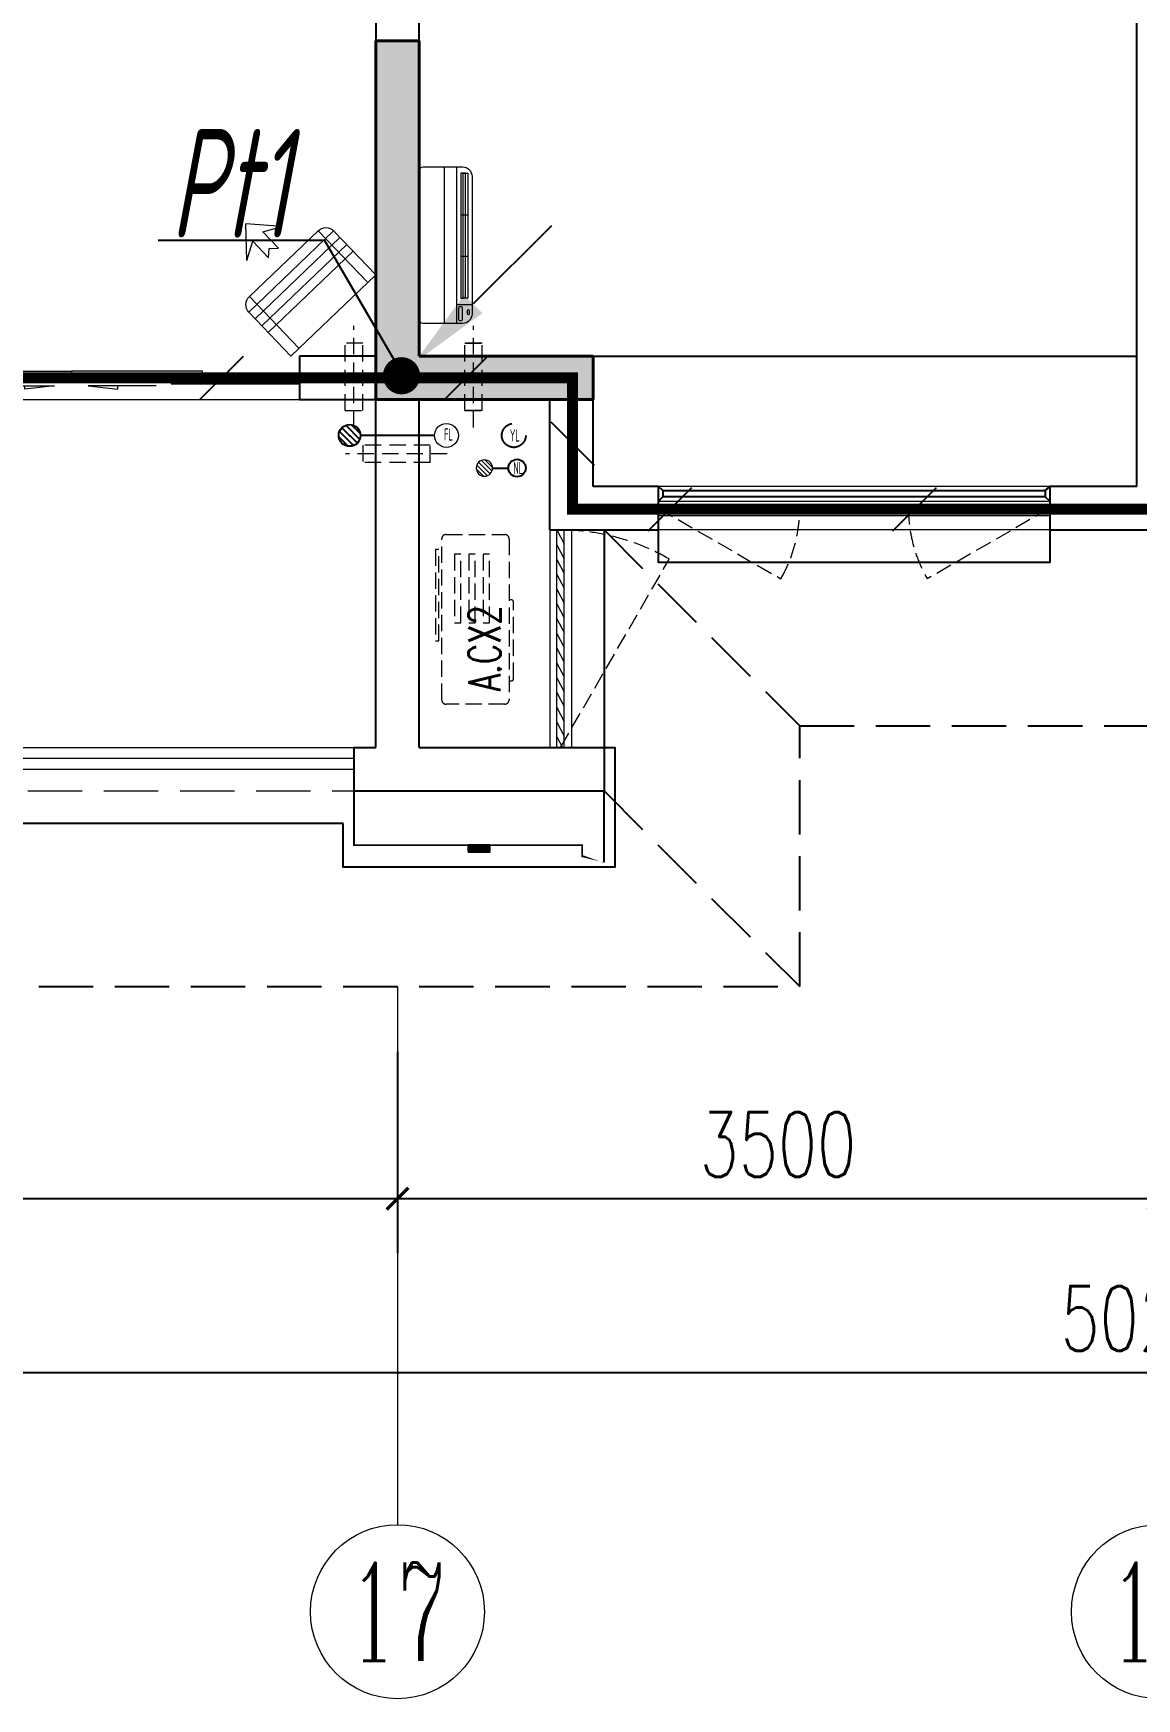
# Model space of a CAD drawing. Extents: x 3753737 to 4713801, y -857380 to 24339.
# Drawn here: x 4144838 to 4149913, y -780037 to -772378 of the extents above; entities that cross this region are included whole.
import ezdxf
from ezdxf.enums import TextEntityAlignment as Align

# ---------------------------------------------------------------- set-up
doc = ezdxf.new("R2010")
doc.units = 0
doc.header["$LTSCALE"] = 1000
doc.header["$MEASUREMENT"] = 0
for name, pattern in [('CENTER2', [1.125, 0.75, -0.125, 0.125, -0.125]), ('DASH', [0.35, 0.25, -0.1]), ('HIDDEN', [0.375, 0.25, -0.125])]:
    doc.linetypes.add(name, pattern=pattern)
doc.layers.get('0').update_dxf_attribs({"linetype": 'CONTINUOUS'})
doc.layers.get('Defpoints').update_dxf_attribs({"linetype": 'CONTINUOUS'})
for name, color, linetype in [('!!电气', 1, 'CONTINUOUS'), ('3-栏杆1', 252, 'CONTINUOUS'), ('3.5方案汇报，与郭总、侯月琴确定户型_t8$0$2020.03.04 -1安徽标准化洋房户型(UA）_t8_t8$0$看线', 154, 'CONTINUOUS'), ('DIM-照明', 7, 'CONTINUOUS'), ('LVTRY', 252, 'CONTINUOUS'), ('LWIRE', 4, 'CONTINUOUS'), ('SHTLN', 4, 'CONTINUOUS'), ('VPIPE-凝结', 150, 'CONTINUOUS'), ('VPIPE-雨水', 4, 'DASH'), ('WALL', 252, 'CONTINUOUS'), ('WIRE-接地', 2, 'CONTINUOUS'), ('卫生间', 6, 'CONTINUOUS'), ('看线', 185, 'CONTINUOUS'), ('立面', 73, 'CONTINUOUS'), ('铝合金', 144, 'CONTINUOUS')]:
    doc.layers.add(name, color=color, linetype=linetype)
for name, color, linetype, lineweight in [('AXIS', 114, 'CONTINUOUS', 20), ('AXIS_TEXT', 7, 'CONTINUOUS', 20), ('COLUMN', 252, 'CONTINUOUS', 40), ('EQUIP_地漏', 7, 'CONTINUOUS', 18), ('PUB_HATCH', 8, 'CONTINUOUS', 9), ('PUB_TEXT', 7, 'CONTINUOUS', 20), ('VPIPE-废水', 31, 'TG_F', 18), ('WINDOW', 146, 'CONTINUOUS', 20), ('平面-栏杆', 56, 'CONTINUOUS', 15), ('平面-看线', 252, 'CONTINUOUS', 15), ('平面-空调室内机', 176, 'CONTINUOUS', 9), ('平面-空调预留孔', 252, 'CONTINUOUS', 15)]:
    doc.layers.add(name, color=color, linetype=linetype, lineweight=lineweight)
doc.styles.add('_TCH_AXIS', font='COMPLEX', dxfattribs={"bigfont": 'GBCBIG'})
doc.styles.add('_TCH_DIM', font='SIMPLEX', dxfattribs={"bigfont": 'GBCBIG'})
doc.styles.add('_TCH_DIM_T3', font='SIMPLEX.shx', dxfattribs={"width": 0.7058823529411765, "bigfont": 'GBCBIG.shx'})
doc.styles.add('COMPLEX', font='COMPLEX')
doc.styles.add('HZTXT', font='gbeitc.shx', dxfattribs={"width": 0.8, "height": 400, "bigfont": 'hztxt.shx'})
doc.styles.get("Standard").update_dxf_attribs({"font": 'gbenor.shx', "bigfont": 'gbcbig.shx'})
doc.styles.add('TG_LINETYPE', font='SIMPLEX', dxfattribs={"width": 0.8, "height": 3, "bigfont": 'HZTXT'})
doc.linetypes.add('TG_F', pattern='A,2,-0.3,["F",TG_LINETYPE,S=0.1,R=0,X=-0.23,Y=-0.15],0', length=2.3)
doc.dimstyles.new('_TCH_ARCH&&100', dxfattribs={"dimtxt": 297.5, "dimasz": 100, "dimexe": 250, "dimexo": 300, "dimgap": 100, "dimtad": 1, "dimdec": 0, "dimzin": 0, "dimdsep": 46, "dimtxsty": '_TCH_DIM_T3', "dimblk": 'ARCHTICK', "dimcen": 0.09, "dimclrt": 7, "dimazin": 2, "dimtfac": 1, "dimtdec": 0, "dimtix": 1, "dimtmove": 2, "dimatfit": 3, "dimfxl": 1, "dimtolj": 1, "dimtzin": 0, "dimarcsym": 0})

# ---------------------------------------------------------------- blocks, each defined once
blk = doc.blocks.new('GFDGFSDFGD')
at = {"layer": 'PUB_HATCH'}
blk.add_hatch(color=256, dxfattribs=at).paths.add_polyline_path([(443016.5668361224, 365523.7242152719), (443016.5668361224, 365723.7242152719), (442216.5679624286, 365723.7242152694), (442216.5679636151, 367173.7241577404), (442016.5679636151, 367173.7241577404), (442016.5679624286, 365523.7242152694)])
at = {"layer": 'COLUMN', "color": 252}
for p, q in [((442216.5679636151, 367173.7241577404), (442016.5679636151, 367173.7241577404)), ((442016.5679636151, 367173.7241577404), (442016.5679624286, 365523.7242152694)), ((442216.5679624286, 365723.7242152694), (442216.5679636151, 367173.7241577404)), ((443016.5668361224, 365723.7242152719), (442216.5679624286, 365723.7242152694)), ((443016.5668361224, 365523.7242152719), (443016.5668361224, 365723.7242152719)), ((442016.5679624286, 365523.7242152694), (443016.5668361224, 365523.7242152719))]:
    blk.add_line(p, q, dxfattribs=at)
blk = doc.blocks.new('dongkong')
at = {"layer": '平面-空调预留孔', "color": 8, "linetype": 'HIDDEN', "ltscale": 0.3}
for p, q in [((-603796.0415180789, 210899.900060961), (-603796.0415180789, 210431.4859232727)), ((-603836.0415180789, 210820.9630630909), (-603836.0415180789, 210510.8096162414)), ((-603836.0415180789, 210820.9630630909), (-603756.0415180789, 210820.9630630909)), ((-603756.0415180789, 210820.9630630909), (-603756.0415180789, 210510.8096162414))]:
    blk.add_line(p, q, dxfattribs=at)
blk.add_lwpolyline([(-603756.0415180789, 210510.8096162414), (-603836.0415180789, 210510.8096162414)], dxfattribs=at)
blk = doc.blocks.new('A$C001338C2')
at = {"color": 8}
for p, q in [((844.9999883423079, 303.6000072514144), (54.99998834231155, 303.6000543390692)), ((109.0525457565491, 214.7673082745569), (109.0525510513944, 303.6000511174025)), ((-1.49359439092e-05, 248.6000576173246), (-2.84423585981e-05, 22.0000576172315)), ((899.9999715576414, 22.00000397306576), (899.9999850640525, 248.6000039731589)), ((21.99997024633922, 5.63059293199e-05), (877.9999702463392, 5.2843679441e-06))]:
    blk.add_line(p, q, dxfattribs=at)
at = {"color": 8, "lineweight": 5}
for p, q in [((899.9999830474662, 214.7672611304297), (-1.69525337697e-05, 214.7673147745954)), ((864.5756734352908, 278.6904651548975), (144.4768629888749, 278.6905080761171)), ((144.4768629888749, 278.6905080761171), (144.4768622188567, 265.7722729386405)), ((387.0097734353949, 278.6904936200444), (144.4768629888749, 278.6905080761171)), ((144.4768629888749, 278.6905080761171), (144.4768614488676, 252.8539829386973)), ((144.4768622188567, 265.7722729386405), (864.5756726653053, 265.772230017421)), ((144.4768606789075, 239.9356929386377), (144.4768614488676, 252.8539829386973)), ((144.4768614488676, 252.8539829386973), (864.5756718953162, 252.8539400174777)), ((864.5756711253525, 239.9356500174181), (144.4768606789075, 239.9356929386377)), ((387.0097711254275, 239.935678482565), (387.0097734353949, 278.6904936200444)), ((622.04272112545, 239.935664473509), (387.0097711254275, 239.935678482565)), ((864.5756734352908, 278.6904651548975), (622.0427234354138, 278.6904796109884)), ((622.0427234354138, 278.6904796109884), (622.04272112545, 239.935664473509)), ((864.5756718953162, 252.8539400174777), (864.5756734352908, 278.6904651548975)), ((864.5756726653053, 265.772230017421), (864.5756711253525, 239.9356500174181)), ((899.9999787804518, 143.1781611304468), (-2.12195482163e-05, 143.1782147746126))]:
    blk.add_line(p, q, dxfattribs=at)
at = {"color": 8}
for points in [[(73.08482630450817, 275.0144977724194), (56.77886350143308, 275.0144987443309, -0.414213562373095), (51.27886382925863, 280.5144990721565), (51.27886400034913, 283.3844664433818, -0.414213562373095), (56.77886432817468, 288.8844661155563), (73.08482713124977, 288.8844651436448, -0.4142135623732024), (78.58482680342422, 283.3844648158192), (78.58482663233372, 280.5144974445939, -0.414213562373095)], [(89.24090579471158, 226.3562818807586), (22.19125331861505, 226.3562858772129, -0.414213562372504), (16.6912536464406, 231.8562862050385), (16.69125431894281, 243.1390318179401, -0.414213562373095), (22.19125464676836, 248.6390314901146), (89.24090712286488, 248.6390274936603, -0.414213562373095), (94.74090679503934, 243.1390271658347), (94.74090612253713, 231.8562815529331, -0.414213562373095)]]:
    blk.add_lwpolyline(points, format="xyb", close=True, dxfattribs=at)
for centre, radius, start, end in [((54.99998506405609, 248.6000543390692), 55.0000000000001, 89.99999658490542, 179.9999965849054), ((844.9999850640525, 248.6000072514144), 55.0000000000001, 359.9999965849054, 89.99999658490542), ((21.9999715576414, 22.00005630592932), 22.00000000000004, 179.9999965849054, 269.9999965849054), ((877.9999715576414, 22.00000528436794), 22.00000000000004, 269.9999965849054, 359.9999965849054)]:
    blk.add_arc(centre, radius, start, end, dxfattribs=at)
blk = doc.blocks.new('$lvtry$00000171')
for p, q in [((-74.24621202462731, 10.60660171788186), (-10.60660171788186, 74.24621202462731)), ((-69.81875867368217, -27.39235180270043), (27.39235180242758, 69.81875867368217)), ((-53.03300858900184, -53.03300858886359), (53.03300858900184, 53.03300858886359)), ((-27.39235180242758, -69.81875867368217), (69.81875867368217, 27.39235180270043)), ((10.60660171788186, -74.24621202462731), (74.24621202462731, -10.60660171788186))]:
    blk.add_line(p, q)
blk.add_circle((0, 0), 75)
blk.add_point((0, 0))
blk = doc.blocks.new('$TwtSys$00000141')
at = {"color": 252}
for p, q in [((-47.09803151780761, 3.836055847277748), (-5.041545145413693, 45.89254221967349)), ((-47.09803151780761, 3.836055847277748), (-5.041545145413693, 45.89254221967349)), ((-43.60958444554853, -17.52724007043071), (17.52724007042889, 43.60958444554853)), ((-43.60958444554853, -17.52724007043071), (17.52724007042889, 43.60958444554853)), ((-33.23401871576607, -33.23401871577153), (33.23401871576607, 33.23401871576425)), ((-33.23401871576607, -33.23401871576971), (33.23401871576607, 33.23401871576425)), ((-16.17805684451741, -43.53063328177632), (43.79137317708955, 16.43879673983065)), ((-16.17805684451741, -43.53063328177632), (43.79137317708955, 16.43879673983247)), ((5.715553844029273, -46.12975947626182), (46.12974035062325, -5.715572969671484)), ((5.715553844029273, -46.12975947626182), (46.12974035062325, -5.715572969671484))]:
    blk.add_line(p, q, dxfattribs=at)
blk.add_circle((0, -1.818989403545856e-12), 47, dxfattribs=at)
blk.add_circle((0, -1.818989403545856e-12), 47, dxfattribs=at)
blk = doc.blocks.new('A$C148B7D8E')
at = {"layer": '卫生间', "color": 252, "linetype": 'DASH'}
for p, q in [((22550.00001177914, 2.256128937005997e-07), (23449.9999782659, -899.9999998953426)), ((22549.99997477146, -1199.999990658369), (23449.99997818546, -2099.999804583029))]:
    blk.add_line(p, q, dxfattribs=at)
blk.add_lwpolyline([(16100.0017727029, 13999.99896146997), (16100.00177205505, 15399.99869960139), (7700.000186217541, 15399.9987034885), (7700.00259226287, 10799.99731380143), (7300.000010908523, 10799.99611648254), (7300.000007618219, 10000.0000001312), (900.0000073142583, 10000.00000001432), (900.000007365481, 9000.024217333877), (-899.9999926876626, 9000.024321453297), (-899.9999969094642, -900.0000000767177), (1750.000030706404, -899.999999850872), (1750.000019971107, -2099.999998709653), (23449.99997818546, -2099.999804583029), (23449.9999782659, -899.9999998953426), (25100.00000309735, -900.0000000060536)], dxfattribs=at)
blk = doc.blocks.new('fergve')
at = {"layer": '平面-空调预留孔', "color": 8, "linetype": 'DASH', "ltscale": 0.3}
for p, q in [((119062.717304058, 54987.64907498009), (119062.717304058, 54977.64907498009)), ((119072.717304058, 54967.64907498009), (119425.5529723145, 54967.64907498009)), ((119435.5529723145, 54977.64907498009), (119435.5529723145, 54987.64907498009))]:
    blk.add_line(p, q, dxfattribs=at)
for points in [[(119666.6522452464, 55326.75839339898), (119246.8340998819, 55326.75839339898), (119246.8340998819, 55311.64433774215), (119666.6522452464, 55311.64433774215)], [(119645.4876140846, 55239.18252008365), (119329.9588134751, 55239.18252008365), (119329.9588134751, 55210.21092074577), (119645.4876140846, 55210.21092074577)], [(119645.4876140846, 55173.38063160962), (119329.9588134751, 55173.38063160962), (119329.9588134751, 55144.40903227197), (119645.4876140846, 55144.40903227197)], [(119645.4876140846, 55107.57874313582), (119329.9588134751, 55107.57874313582), (119329.9588134751, 55078.60714379794), (119645.4876140846, 55078.60714379794)]]:
    blk.add_lwpolyline(points, close=True, dxfattribs=at)
blk.add_lwpolyline([(119715.8642389868, 54987.64907498032), (118975.8642389868, 54987.64907498009, -0.414213562373517), (118955.8642389868, 55007.64907498009), (118955.8642389873, 55277.64907498009, -0.414213562372746), (118975.8642389873, 55297.64907498009), (119715.8642389864, 55297.64907498009, -0.4142135623727947), (119735.8642389864, 55277.64907498009), (119735.8642389868, 55007.64907498055, -0.4142135623733224)], format="xyb", close=True, dxfattribs=at)
for centre, start, end in [((119072.717304058, 54977.64907498009), 180, 270), ((119425.5529723145, 54977.64907498009), 270, 0)]:
    blk.add_arc(centre, 10, start, end, dxfattribs=at)
at = {"layer": '平面-空调预留孔', "color": 8, "linetype": 'DASH', "ltscale": 0.3, "style": '_TCH_DIM', "width": 0.7058823529411765}
blk.add_text('A.CX2', height=146.88, dxfattribs=at).set_placement((119015.260064729, 55027.2738646582))
blk = doc.blocks.new('dasdasf1sa2f31as32f')
at = {"color": 8}
for p, q in [((-116.0333029678441, 585.5764855154375), (43.31421442719875, 640.474787555806)), ((82.68419507401995, 476.5984332799144), (43.31421442719875, 640.474787555806)), ((-22.77745136787416, 585.5073602304651), (-116.0333029678441, 585.5764855154375)), ((-22.77745136787416, 585.5073602304651), (-73.37246493535349, 493.2492008739632)), ((32.42647185805254, 555.0730752506729), (-18.10105440387269, 462.9379765309382)), ((82.68419507401995, 476.5984332799144), (32.42647185805254, 555.0730752506729)), ((-473.4737950866693, 259.6563084750783), (-339.4594785901136, 504.0265200089943)), ((-269.8119794043596, 524.3392218776735), (-427.6640969782602, 236.5016507070477)), ((114.6759563127998, 208.4019676803059), (-359.0953820513678, 468.2211672088001)), ((134.6253530689864, 245.484414406435), (-338.8351731522707, 505.1322360634172)), ((-269.8119794043596, 524.3392218776735), (113.7016146283713, 314.0177107195245)), ((-31.30690161697567, 504.4059078391083), (-73.37246493535349, 493.2492008739632)), ((-18.10105440387269, 462.9379765309382), (-31.30690161697567, 504.4059078391083)), ((72.34237424354069, 131.9136772763986), (-401.1422099253978, 391.5503122554119)), ((92.58920825674431, 168.8330396253091), (-380.8957810040447, 428.4689359338913)), ((113.7016146283713, 314.0177107195245), (-44.1505029455293, 26.18013954889921)), ((0, 0), (-473.4737950866693, 259.6563084750783)), ((134.0143164967885, 244.3702115339634), (0, 0))]:
    blk.add_line(p, q, dxfattribs=at)
for centre, radius, start, end in [((-294.4793780628825, 479.3591213504569), 51.30000000018548, 61.25933126190097, 151.2593312616622), ((89.03421596984845, 269.0376101925353), 51.29999999996637, 331.2593312598987, 61.25933126186338)]:
    blk.add_arc(centre, radius, start, end, dxfattribs=at)
blk = doc.blocks.new('GDGDRGDGDRGDR')
at = {"layer": '平面-空调室内机', "ltscale": 0.3, "xscale": -1}
for p, rotation in [((1045712.620233924, 653502.8964389145), 180), ((231445.8857243957, 1046278.127469567), 270)]:
    blk.add_blockref('dongkong', p, dxfattribs=dict(at, rotation=rotation))
at = {"layer": '平面-空调预留孔', "xscale": -1, "rotation": 15.00000000331026}
blk.add_blockref('dasdasf1sa2f31as32f', (441626.3347282852, 442932.0865610932), dxfattribs=at)
at = {"layer": '平面-空调预留孔', "rotation": 90}
blk.add_blockref('fergve', (497617.7244145183, 322375.2892448572), dxfattribs=at)
blk = doc.blocks.new('_ArchTick')
at = {"color": 0, "linetype": 'ByBlock', "const_width": 0.15}
blk.add_lwpolyline([(-0.5, -0.5), (0.5, 0.5)], dxfattribs=at)
blk = doc.blocks.new('*D386')
at = {"layer": 'AXIS', "color": 0, "lineweight": -2, "transparency": 16777216}
for p, q in [((-100.0000089830717, -1299.941953737871), (-100.0000089830718, -3024.941953738104)), ((50099.98685863242, -1299.941953737871), (50099.98685863242, -3024.941953738104)), ((-100.0000089830718, -2774.941953738104), (50099.98685863242, -2774.941953738104))]:
    blk.add_line(p, q, dxfattribs=at)
at = {"layer": 'Defpoints', "color": 0, "transparency": 16777216}
for p in [(-100.0000089830717, -999.941953737871), (50099.98685863242, -999.941953737871), (50099.98685863242, -2774.941953738104)]:
    blk.add_point(p, dxfattribs=at)
at = {"layer": 'AXIS', "color": 0, "lineweight": -2, "transparency": 16777216, "xscale": 100, "yscale": 100, "zscale": 100, "rotation": 180}
blk.add_blockref('_ArchTick', (-100.0000089830718, -2774.941953738104), dxfattribs=at)
at = {"layer": 'AXIS', "color": 0, "lineweight": -2, "transparency": 16777216, "xscale": 100, "yscale": 100, "zscale": 100}
blk.add_blockref('_ArchTick', (50099.98685863242, -2774.941953738104), dxfattribs=at)
at = {"layer": 'AXIS', "color": 7, "transparency": 16777216, "insert": (24999.99342482467, -2526.191953738104), "char_height": 297.5, "attachment_point": 5, "style": '_TCH_DIM_T3'}
blk.add_mtext('\\A1;50200', dxfattribs=at)
blk = doc.blocks.new('*D392')
at = {"layer": 'AXIS', "color": 0, "lineweight": -2, "transparency": 16777216}
for p, q in [((15700.0083337063, -1299.941953737871), (15700.0083337063, -2224.941953738104)), ((21499.99343437515, -1299.941953737871), (21499.99343437515, -2224.941953738104)), ((15700.0083337063, -1974.941953738104), (21499.99343437515, -1974.941953738104))]:
    blk.add_line(p, q, dxfattribs=at)
at = {"layer": 'Defpoints', "color": 0, "transparency": 16777216}
for p in [(15700.0083337063, -999.9419537378708), (21499.99343437515, -999.9419537378708), (21499.99343437515, -1974.941953738104)]:
    blk.add_point(p, dxfattribs=at)
at = {"layer": 'AXIS', "color": 0, "lineweight": -2, "transparency": 16777216, "xscale": 100, "yscale": 100, "zscale": 100, "rotation": 180}
blk.add_blockref('_ArchTick', (15700.0083337063, -1974.941953738104), dxfattribs=at)
at = {"layer": 'AXIS', "color": 0, "lineweight": -2, "transparency": 16777216, "xscale": 100, "yscale": 100, "zscale": 100}
blk.add_blockref('_ArchTick', (21499.99343437515, -1974.941953738104), dxfattribs=at)
at = {"layer": 'AXIS', "color": 7, "transparency": 16777216, "insert": (18600.00088404072, -1726.191953738104), "char_height": 297.5, "attachment_point": 5, "style": '_TCH_DIM_T3'}
blk.add_mtext('\\A1;5800', dxfattribs=at)
blk = doc.blocks.new('*D393')
at = {"layer": 'AXIS', "color": 0, "lineweight": -2, "transparency": 16777216}
for p, q in [((21499.99343437515, -1299.941953737871), (21499.99343437515, -2224.941953738104)), ((24999.99342482397, -1299.941953737871), (24999.99342482397, -2224.941953738104)), ((21499.99343437515, -1974.941953738104), (24999.99342482397, -1974.941953738104))]:
    blk.add_line(p, q, dxfattribs=at)
at = {"layer": 'Defpoints', "color": 0, "transparency": 16777216}
for p in [(21499.99343437515, -999.9419537378708), (24999.99342482397, -999.9419537378708), (24999.99342482397, -1974.941953738104)]:
    blk.add_point(p, dxfattribs=at)
at = {"layer": 'AXIS', "color": 0, "lineweight": -2, "transparency": 16777216, "xscale": 100, "yscale": 100, "zscale": 100, "rotation": 180}
blk.add_blockref('_ArchTick', (21499.99343437515, -1974.941953738104), dxfattribs=at)
at = {"layer": 'AXIS', "color": 0, "lineweight": -2, "transparency": 16777216, "xscale": 100, "yscale": 100, "zscale": 100}
blk.add_blockref('_ArchTick', (24999.99342482397, -1974.941953738104), dxfattribs=at)
at = {"layer": 'AXIS', "color": 7, "transparency": 16777216, "insert": (23249.99342959956, -1726.191953738104), "char_height": 297.5, "attachment_point": 5, "style": '_TCH_DIM_T3'}
blk.add_mtext('\\A1;3500', dxfattribs=at)
blk = doc.blocks.new('_AXISO')
blk.add_circle((0, 0), 0.5)
at = {"layer": 'AXIS_TEXT', "style": 'COMPLEX', "width": 1.041666666666667}
blk.add_attdef('A', text='', height=0.56, dxfattribs=at).set_placement((-0.25, -0.28), (0.25, -0.28), align=Align.FIT)
blk = doc.blocks.new('$DorLib2D$00000138')
at = {"color": 0, "linetype": 'Continuous'}
for p, q in [((-0.2875000000003638, -2.13e-14), (-0.2875000000003638, 0.1537753792110692)), ((-0.2875000000003638, 0.1537753792110692), (0, 0.1537753792110692)), ((0, 0.1537753792110976), (0, 7.1e-15)), ((0.2875000000003638, 0.1537753792110692), (0, 0.1537753792110692)), ((0.2875000000003638, -2.13e-14), (0.2875000000003638, 0.1537753792110692)), ((-0.5, -0.139864741756405), (-0.5, -2.13e-14)), ((-0.5, -2.13e-14), (-0.21875, -2.13e-14)), ((0, -2.13e-14), (-0.2875000000003638, -2.13e-14)), ((-0.21875, -2.13e-14), (-0.21875, -0.139864741756405)), ((0, -2.13e-14), (0.2875000000003638, -2.13e-14)), ((0.21875, -2.13e-14), (0.21875, -0.139864741756405)), ((0.5, -2.13e-14), (0.21875, -2.13e-14)), ((0.5, -2.13e-14), (0.5, -0.194552241756405)), ((0.5, -0.139864741756405), (0.5, -2.13e-14)), ((-0.21875, -0.139864741756405), (-0.5, -0.139864741756405)), ((0.21875, -0.139864741756405), (0.5, -0.139864741756405)), ((-0.1856715078083653, -0.1859990653694013), (-0.0370241864184209, -0.1859990653694013)), ((-0.0370241864184209, -0.1859990653694013), (-0.101855674160106, -0.2582593850092678)), ((-0.101855674160106, -0.2582593850092678), (-0.101855674160106, -0.1859990653694013)), ((0.1856715078083653, -0.1859990653694013), (0.0370241864184209, -0.1859990653694013)), ((0.0370241864184209, -0.1859990653694013), (0.101855674160106, -0.2582593850092678)), ((0.101855674160106, -0.2582593850092678), (0.101855674160106, -0.1859990653694013))]:
    blk.add_line(p, q, dxfattribs=at)
blk = doc.blocks.new('$WINLIB2D$00000001')
at = {"color": 0}
for points in [[(-0.4999999999999964, 0.5000000000000142), (-0.4999999999999964, -0.4999999999999858)], [(-0.4999999999999964, 0.5000000000000142), (0.5000000000000036, 0.5000000000000142)], [(0.5000000000000036, -0.4999999999999858), (0.5000000000000036, 0.5000000000000142)], [(0.5000000000000036, 0.1666666666666714), (-0.4999999999999964, 0.1666666666666714)], [(0.5000000000000036, -0.1666666666666572), (-0.4999999999999964, -0.1666666666666572)], [(-0.4999999999999964, -0.4999999999999858), (0.5000000000000036, -0.4999999999999858)]]:
    blk.add_lwpolyline(points, dxfattribs=at)
blk = doc.blocks.new('$WINLIB2D$00000039')
at = {"color": 0}
for points in [[(-0.4999999999983409, 0.5000000000445652), (-0.4999999999999964, -0.4999999999999716)], [(0.5000000000016591, 0.4999999999536158), (-0.4999999999983409, 0.5000000000445652)], [(0.4999999999983338, -0.5000000000463842), (0.4999999999999609, 0.4999999999999432)], [(-0.499999999999428, 0.1666666667124446), (0.500000000000572, 0.1666666666205998)], [(-0.3838834764901549, -0.166666666632409), (-0.4479860405916831, 0.1666666667079113)], [(-0.3158924398378069, -0.166666666637866), (-0.3799950039392748, 0.1666666667006353)], [(-0.2479014031851996, -0.166666666645142), (-0.3120039672867243, 0.1666666666951784)], [(-0.1799103665328481, -0.1666666666505989), (-0.2440129306343159, 0.1666666666887977)], [(-0.1119193298802692, -0.1666666666569512), (-0.1760218939817904, 0.1666666666824455)], [(-0.04392829322788927, -0.1666666666633319), (-0.1080308573293216, 0.1666666666760648)], [(0.02406274342471804, -0.1666666666696841), (-0.04003982067680312, 0.1666666666697125)], [(0.09205378007703402, -0.1666666666751411), (0.02795121597557682, 0.1666666666642556)], [(0.1600448167296129, -0.1666666666815217), (0.0959422526280953, 0.1666666666578749)], [(0.2280358533819644, -0.166666666687874), (0.163933289280525, 0.1666666666505989)], [(0.2960268900345753, -0.1666666666942547), (0.231924325933047, 0.1666666666460657)], [(0.3640179266869801, -0.1666666667006069), (0.2999153625854838, 0.166666666639685)], [(0.4320089633395341, -0.1666666667060639), (0.3679063992380058, 0.166666666632409)], [(0.4999999999916831, -0.1666666667115209), (0.4358974358904746, 0.1666666666260568)], [(-0.4518745131427302, -0.1666666666260284), (-0.5000000000072298, 0.08358586507802102)], [(-0.500000000000572, -0.1666666666214951), (0.499999999999428, -0.1666666667124446)], [(0.4999999999983338, -0.5000000000463842), (-0.5000000000016662, -0.4999999999554348)]]:
    blk.add_lwpolyline(points, dxfattribs=at)
blk = doc.blocks.new('$TelecSys$00000008')
blk.add_line((0.4000000000014552, 0.3999999999996362), (-0.4000000000014552, -0.3999999999996362))
blk = doc.blocks.new('$TelecSys$00000078')
for p, q in [((1.150000000001455, 1.149999999999636), (0.5499999999992724, 0.5499999999992724)), ((0.1041666666678793, 0.1041666666660603), (0.1041666666678793, 0.1041666666660603)), ((-0.1041666666678793, -0.1041666666660603), (-0.1041666666678793, -0.1041666666660603))]:
    blk.add_line(p, q)
at = {"const_width": 0.1425}
blk.add_lwpolyline([(-0.07125000000087311, 0, 1), (0.07125000000087311, 0, 1)], format="xyb", close=True, dxfattribs=at)
blk.add_solid([(0.6199999999989814, 0.4799999999995634), (0.4799999999995634, 0.6200000000008004), (0.09999999999854481, 0.1000000000003638)])
at = {"width": 0.8, "flags": 9}
blk.add_attdef('A', (0, 0), '', height=2e-05, dxfattribs=at)
blk = doc.blocks.new('A$C66B635E3')
at = {"layer": '立面'}
h = blk.add_hatch(dxfattribs=at)
h.set_pattern_fill('ANSI31', color=252, scale=2)
h.set_pattern_definition([(45, (-866400.3096373547, -795945.4611016122), (-2.245064030267288, 2.245064030267288), [])])
h.paths.add_polyline_path([(21824.97718691546, -379.9611016121926), (21924.97718691546, -379.9611016121926), (21924.97718691546, -349.9611016121926), (21824.97718691546, -349.9611016121926)])
at = {"color": 252, "const_width": 8}
blk.add_lwpolyline([(22449.99997925013, -99.9999994833488), (22449.9999792506, -399.9999994832324), (22349.9999700035, -400.0004377794685), (22349.99998849677, -350.0000004277099), (21300.00001656776, -350.0000103435013), (21300.00003506104, -99.99913375102915)], dxfattribs=at)
at = {"layer": '3-栏杆1', "color": 252}
for p, q in [((22720.26864399016, 1282.212400592864), (22700.00001359312, 1299.999978907406)), ((22700.00001359312, 1299.999978907406), (22720.26864380995, 1282.212400751188)), ((22720.26864380715, 1252.930120892823), (22700.00003714301, 1233.083245857153)), ((22700.00003714301, 1233.083245857153), (22720.26864380715, 1252.930120892823)), ((22720.26864380995, 1282.212400751188), (22720.26864380715, 1252.930120892823)), ((22720.26864380995, 1282.14632327517), (24479.73135541053, 1282.190802913392)), ((24479.73135541333, 1252.908532858826), (22720.26864380715, 1252.864073085366)), ((24479.73135523079, 1282.212400596822), (24499.99998562783, 1299.999978911364)), ((24499.99998562783, 1299.999978911364), (24479.731355411, 1282.212400755147)), ((24479.731355411, 1282.212400755147), (24479.73135541379, 1252.930120896781)), ((24499.99996207794, 1233.083245861111), (24479.73135541379, 1252.930120896781))]:
    blk.add_line(p, q, dxfattribs=at)
at = {"layer": '3.5方案汇报，与郭总、侯月琴确定户型_t8$0$2020.03.04 -1安徽标准化洋房户型(UA）_t8_t8$0$看线', "color": 252, "ltscale": 10}
blk.add_line((22400.00001020962, 1899.999998557847), (24900.00000905106, 1899.999998507323), dxfattribs=at)
at = {"layer": 'AXIS'}
blk.add_line((21499.99343437562, -999.9999390984885), (21499.99343437562, -3474.999939098721), dxfattribs=at)
at = {"layer": 'VPIPE-凝结', "color": 252, "ltscale": 0.1}
blk.add_line((21669.99760960462, 1534.999997792765), (21330.000009079, 1534.999967537588), dxfattribs=at)
blk.add_lwpolyline([(21937.60240857722, 1384.999984665425), (22010.00240857666, 1384.999986465904)], dxfattribs=at)
at = {"layer": 'VPIPE-凝结', "color": 252}
blk.add_circle((22050.00240857666, 1384.999986465904), 40, dxfattribs=at)
at = {"layer": 'VPIPE-废水', "color": 252}
blk.add_circle((21724.99760960462, 1534.999997792765), 55, dxfattribs=at)
at = {"layer": 'VPIPE-雨水', "color": 252}
blk.add_circle((22035.00240857666, 1534.999984665425), 55, dxfattribs=at)
at = {"layer": 'WALL', "color": 252}
for p, q in [((24900.00000902699, 1299.999991177581), (24900.00000912542, 6199.999991420684)), ((21400.0000091266, 5199.999991660422), (21400.00000905147, 1899.999998989535)), ((21600.00000905147, 1899.999998993361), (21600.0000091266, 5199.999991655869)), ((21400.00000905147, 1899.999998989535), (21050.00001379244, 1899.999998983086)), ((21050.00001379244, 1899.999998983086), (21050.00001379613, 1699.999998983086)), ((21600.00000905147, 1899.999998993361), (22400.00000992882, 1899.999999009194)), ((22400.00000990368, 1299.99999139295), (22400.00000992882, 1899.999999009194)), ((21050.00001379613, 1699.999998983086), (21400.00000909214, 1699.999998989535)), ((21400.00000977925, 99.99999107350607), (21400.00000909214, 1699.999998989535)), ((21600.00000909214, 1699.999998993352), (22200.00000992045, 1699.999999005227)), ((21600.00000977925, 99.9999929124762), (21600.00000909214, 1699.999998993352)), ((22200.00000989531, 1099.99999141018), (22200.00000992045, 1699.999999005227)), ((22700.00001354958, 1299.999991367107), (22400.00000990368, 1299.99999139295)), ((22700.00001353235, 1099.999991367105), (22700.00001354958, 1299.999991367107)), ((24900.00000902699, 1299.999991177581), (24500.00001354958, 1299.999991212041)), ((24500.00001354958, 1299.999991212041), (24500.00001353235, 1099.99999121204)), ((22200.00000989531, 1099.99999141018), (22700.00001353235, 1099.999991367105)), ((24500.00001353235, 1099.99999121204), (25000.00000897073, 1099.999991168967)), ((21300.00000870926, 99.99999012914486), (21400.00000977925, 99.99999107350607)), ((21300.00000870926, 99.99999012914486), (21300.00001059799, -100.0000098708551)), ((21600.00000977925, 99.9999929124762), (22449.99997290775, 100.0000005166512)), ((22449.99997290775, 100.0000005166512), (22449.99997469697, -99.9999994833488)), ((21300.00001059799, -100.0000098708551), (21500.00001076655, -100.000007982133)), ((21500.0000107168, -100.000007982133), (22449.99997469697, -99.9999994833488))]:
    blk.add_line(p, q, dxfattribs=at)
at = {"layer": 'WINDOW', "color": 252}
blk.add_line((18950.00001379613, 1699.999998944392), (21050.00001379613, 1699.999998983086), dxfattribs=at)
at = {"layer": 'WINDOW', "color": 252, "linetype": 'DASH', "ltscale": 0.3}
for points in [[(22699.99999967823, 1199.9999911536), (23263.13089337246, 875.3715936085209, 0.1314846383240589), (23349.9999996284, 1199.999991162214)], [(24499.99999955203, 1199.9999911536), (23936.86910585733, 875.3715936085209, -0.1314846383240589), (23849.99999960139, 1199.999991162214)], [(22250.00001370348, 99.99999293568544), (22750.00001370208, 966.0253967188764, 0.1316524975897076), (22250.0000136937, 1099.999992933823)]]:
    blk.add_lwpolyline(points, format="xyb", dxfattribs=at)
at = {"layer": '平面-栏杆', "color": 252}
for points in [[(16650.00000965735, 49.99999167025089), (21300.00000965362, 49.99999012914486)], [(16650.00000965735, -8.328817784786224e-06), (21300.00000965362, -9.870855137705803e-06)]]:
    blk.add_lwpolyline(points, dxfattribs=at)
at = {"layer": '平面-看线', "color": 252}
blk.add_lwpolyline([(16650.00000965735, 99.9999916695524), (21300.00000965362, 99.99999012891203)], dxfattribs=at)
at = {"layer": '平面-看线', "color": 252, "linetype": 'DASH'}
blk.add_lwpolyline([(16650.00000965735, -100.0000083274208), (21300.00002787216, -99.99913375102915)], dxfattribs=at)
at = {"layer": '看线', "color": 252, "ltscale": 0.5}
for points in [[(22450.00001170486, 1099.999991400633), (22449.99997751089, 100.0000005166512)], [(24499.9999996149, 1099.999991181772), (24499.9999996149, 949.9999911817722), (22699.9999996149, 949.9999911817722), (22699.9999996135, 1099.999991155928)], [(21250.00000989018, -250.0000158522744), (16650.00001421059, -250.0005226582289)]]:
    blk.add_lwpolyline(points, dxfattribs=at)
at = {"layer": '看线', "color": 252}
blk.add_lwpolyline([(22449.99997751089, 100.0000005166512), (22499.9999774606, 100.0002196647692), (22500.00238809083, -450.0000056381105), (21249.99999191053, -449.9998515280895), (21250.00000989018, -250.0019439184107)], dxfattribs=at)
at = {"layer": '立面', "color": 252}
blk.add_lwpolyline([(21824.97718691546, -379.9611016121926), (21924.97718691546, -379.9611016121926), (21924.97718691546, -349.9611016121926), (21824.97718691546, -349.9611016121926)], close=True, dxfattribs=at)
at = {"layer": '铝合金', "color": 252}
blk.add_lwpolyline([(21824.97718691546, -379.9611016121926), (21924.97718691546, -379.9611016121926), (21924.97718691546, -349.9611016121926), (21824.97718691546, -349.9611016121926)], close=True, dxfattribs=at)
at = {"color": 252}
for name, p in [('A$C148B7D8E', (-100.0000000740401, 1099.99999117502)), ('GFDGFSDFGD', (-420616.5786992661, -363823.7248326879)), ('GDGDRGDGDRGDR', (-420616.5787028493, -441032.0865709839))]:
    blk.add_blockref(name, p, dxfattribs=at)
at = {"layer": 'AXIS'}
ref = blk.add_blockref('_AXISO', (21499.99343437562, -3874.999939098721), dxfattribs=dict(at, xscale=800, yscale=800, zscale=800))
ref.add_attrib('A', '17', dxfattribs={"layer": 'AXIS_TEXT', "height": 452.5483399593904, "style": '_TCH_AXIS', "width": 0.7241379310344886}).set_placement((21273.71926439592, -4101.274109078417), (21726.26760435531, -4101.274109078417), align=Align.FIT)
ref = blk.add_blockref('_AXISO', (24999.99342482444, -3874.999939098721), dxfattribs=dict(at, xscale=800, yscale=800, zscale=800))
ref.add_attrib('A', '19', dxfattribs={"layer": 'AXIS_TEXT', "height": 452.5483399593904, "style": '_TCH_AXIS', "width": 0.7241379310344885}).set_placement((24773.71925484474, -4101.274109078417), (25226.26759480414, -4101.274109078417), align=Align.FIT)
at = {"layer": 'EQUIP_地漏', "color": 252, "xscale": 0.8, "yscale": -0.8, "zscale": 0.8, "rotation": 180}
blk.add_blockref('$TwtSys$00000141', (21900.00240857666, 1384.999984665425), dxfattribs=at)
at = {"layer": 'LVTRY', "color": 252, "xscale": 0.6666666667107825, "yscale": 0.6666666667107825, "rotation": 269.9999999939778}
blk.add_blockref('$lvtry$00000171', (21280.00000907574, 1534.99996754271), dxfattribs=at)
at = {"layer": 'WINDOW', "color": 252}
for name, p, xscale, yscale, zscale, rotation in [('$DorLib2D$00000138', (20000.00001379428, 1799.999998963739), 2100, 200, 2100, 1.05571687412406e-09), ('$WINLIB2D$00000001', (23600.00001354096, 1199.999991289573), 1800, 200, 1800, 179.9999999950641), ('$WINLIB2D$00000039', (22250.00000977563, 599.9999929347541), -1000, 100, -1000, 270)]:
    blk.add_blockref(name, p, dxfattribs=dict(at, xscale=xscale, yscale=yscale, zscale=zscale, rotation=rotation))
at = {"layer": '平面-空调室内机', "color": 252, "ltscale": 0.3, "rotation": 180}
blk.add_blockref('dongkong', (-581945.946805526, 212470.8105057422), dxfattribs=at)
at = {"layer": '平面-空调室内机', "color": 252, "ltscale": 0.3, "xscale": -1, "rotation": 180}
blk.add_blockref('dongkong', (625646.1362306313, 212470.8105057424), dxfattribs=at)
at = {"layer": '平面-空调预留孔', "color": 252, "xscale": -0.800000000046565, "yscale": 0.800000000046565, "zscale": 0.800000000046565, "rotation": 269.9999997665698}
blk.add_blockref('A$C001338C2', (21600.09467634326, 2050.000910123461), dxfattribs=at)
at = {"layer": 'PUB_TEXT', "color": 252, "width": 0.6}
for s, p in [('FL', (21713.99188136905, 1511.159796083113)), ('YL', (22016.80240857666, 1506.999984665425)), ('NL', (22033.20240879832, 1356.999984665425))]:
    blk.add_text(s, height=56.00000000000001, dxfattribs=at).set_placement(p)
at = {"layer": 'AXIS'}
for p1, p2, distance, text, picture, middle in [((-100.0000089830717, -999.941953737871), (50099.98685863242, -999.941953737871), -1775.000000000233, '50200', '*D386', (24999.99342482467, -2526.191953738104)), ((15700.0083337063, -999.9419537378708), (21499.99343437515, -999.9419537378708), -975.0000000002333, '5800', '*D392', (18600.00088404072, -1726.191953738104)), ((21499.99343437515, -999.9419537378708), (24999.99342482397, -999.9419537378708), -975.0000000002333, '3500', '*D393', (23249.99342959956, -1726.191953738104))]:
    dim = blk.add_aligned_dim(p1=p1, p2=p2, distance=distance, text=text, dimstyle='_TCH_ARCH&&100', dxfattribs=at)
    dim.commit()
    dim.dimension.update_dxf_attribs({"geometry": picture, "text_midpoint": middle})

msp = doc.modelspace()

# ---------------------------------------------------------------- linework, layer by layer
at = {"layer": 'DIM-照明', "color": 7, "ltscale": 0.8}
for p in [(4145412.784073101, -773329.3684702008), (4146540.592999665, -773953.3523989706)]:
    msp.add_line(p, (4146178.150498113, -773329.3684702008), dxfattribs=at)
at = {"layer": 'WIRE-接地', "color": 2, "linetype": 'CENTER2', "const_width": 50}
msp.add_lwpolyline([(4164969.942792637, -775767.2733816835), (4160065.684691263, -775767.2733816835), (4160065.684691263, -775166.2336386093), (4159313.954069154, -775166.2336386093), (4159313.954069154, -773959.3853331469), (4152715.988446271, -773959.3853331469), (4152715.988446271, -774566.6357050845), (4147318.124478558, -774566.6357050845), (4147318.124478558, -773962.6786410077), (4140716.164769715, -773962.6786410077), (4140716.164769715, -775168.1578066498), (4139969.413378488, -775168.1578066498), (4139969.413378488, -775763.5166726527), (4135061.888246989, -775763.5166726527), (4135061.888246989, -775160.5738252276), (4134315.860764172, -775160.5738252276), (4134315.860764172, -773971.2599881301), (4127719.169849575, -773971.2599881301), (4127719.169849575, -774564.2333912915), (4125013.444667242, -774564.2333912915), (4125013.444667242, -766667.6225824221)], dxfattribs=at)

# ---------------------------------------------------------------- block references
at = {"layer": '!!电气'}
msp.add_blockref('A$C66B635E3', (4125013.444667242, -775762.1015700675), dxfattribs=at)
at = {"layer": 'LWIRE', "color": 2, "xscale": 600, "yscale": 600, "zscale": 600}
msp.add_blockref('$TelecSys$00000078', (4146531.989616893, -773952.6259951703), dxfattribs=at)
at = {"layer": 'SHTLN', "color": 2, "xscale": 250, "yscale": 250, "zscale": 250}
for p, rotation in [((4145704.644624136, -773962.6786410077), 180), ((4146829.644624136, -773962.6786410077), 180), ((4147318.124478558, -774264.6571730461), 90), ((4147767.056462415, -774566.6357050845), 180), ((4148892.056462415, -774566.6357050845), 180)]:
    msp.add_blockref('$TelecSys$00000008', p, dxfattribs=dict(at, rotation=rotation))

# ---------------------------------------------------------------- texts
at = {"layer": 'DIM-照明', "color": 7, "ltscale": 0.8, "style": 'HZTXT', "width": 0.7}
msp.add_text('Pt1', height=500, dxfattribs=at).set_placement((4145743.54706396, -773067.6171451374), align=Align.MIDDLE)

doc.saveas('drawing.dxf')
